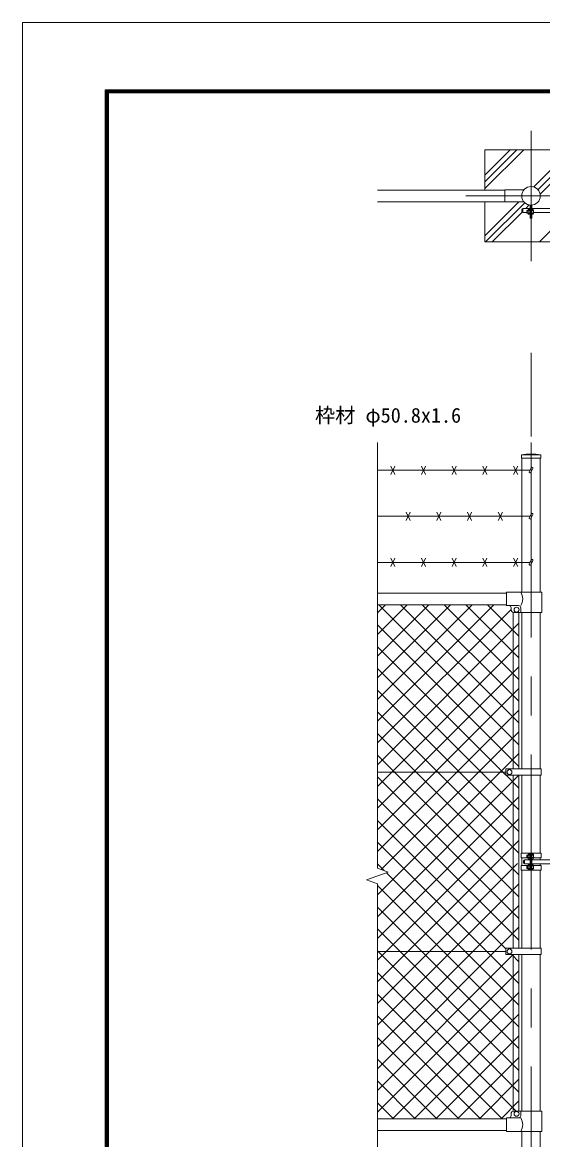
# Model space of a CAD drawing. Units: millimetres, scale not verified. Extents: x -4200 to 4200, y -2970 to 2970.
# Drawn here: x -4200 to -2506, y -669 to 2970 of the extents above; entities that cross this region are included whole.
import ezdxf
from ezdxf.enums import TextEntityAlignment as Align

# ---------------------------------------------------------------- set-up
doc = ezdxf.new("R2010")
doc.units = ezdxf.units.MM
doc.header["$LTSCALE"] = 20
doc.linetypes.add('USER1', pattern=[50.8, 31.75, -6.35, 6.35, -6.35])
for name, color, linetype, lineweight in [('0-2_D-BMK', 2, 'USER1', 13), ('0-3_D-STR1', 1, 'Continuous', 18), ('0-5_D-DCR-HCH', 7, 'Continuous', 9), ('0-6_D-STR3', 3, 'Continuous', 13), ('0-7_0', 7, 'Continuous', 9), ('0-8_D-STR-DIM', 7, 'Continuous', 9), ('0-9_D-STR-TXT', 7, 'Continuous', 9), ('0-A_D-STR2', 7, 'Continuous', 9), ('0-B_D-TTL', 7, 'Continuous', 9)]:
    doc.layers.add(name, color=color, linetype=linetype, lineweight=lineweight)
doc.styles.add('ＭＳ ゴシック', font='')
doc.styles.get('ＭＳ ゴシック').set_extended_font_data('MS Gothic')

msp = doc.modelspace()

# ---------------------------------------------------------------- linework, layer by layer
at = {"layer": '0-2_D-BMK'}
for p, q in [((-2544.32, 2192.72), (-2544.32, 2616.99)), ((-2332.19, 2404.85), (-2756.45, 2404.85)), ((-2544.32, 1601.52), (-2544.32, -1068.63))]:
    msp.add_line(p, q, dxfattribs=at)
at = {"layer": '0-3_D-STR1'}
for p, q in [((-2629.32, 2423.85), (-3044.32, 2423.85)), ((-2629.32, 2385.85), (-3044.32, 2385.85)), ((-2512.87, 1561.37), (-2575.77, 1561.37)), ((-2575.77, 1561.37), (-2575.77, 1550.37)), ((-2512.87, 1550.37), (-2575.77, 1550.37)), ((-2574.57, 1550.37), (-2574.57, 1114.37)), ((-2514.07, 1550.37), (-2514.07, 1114.37)), ((-2512.87, 1550.37), (-2512.87, 1561.37)), ((-2624.32, 1111.37), (-3044.32, 1111.37)), ((-2624.32, 1073.37), (-3044.32, 1073.37)), ((-2602.82, 1049), (-2602.82, 538.87)), ((-2583.82, 1048.37), (-2583.82, 538.87)), ((-2574.57, 1048.37), (-2574.57, 538.87)), ((-2514.07, 1048.37), (-2514.07, 538.87)), ((-2602.82, 517.87), (-2602.82, -45.13)), ((-2583.82, 517.87), (-2583.82, 229.87)), ((-2574.57, 517.87), (-2574.57, 263.87)), ((-2514.07, 517.87), (-2514.07, 263.87)), ((-2583.82, 229.87), (-2583.82, -45.13)), ((-2574.57, 248.87), (-2574.57, 223.87)), ((-2574.57, 229.87), (-2574.57, 223.87)), ((-2514.07, 248.87), (-2514.07, 242.87)), ((-2514.07, 229.87), (-2514.07, 223.87)), ((-2574.57, 208.87), (-2574.57, -45.13)), ((-2514.07, 208.87), (-2514.07, -45.13)), ((-2602.82, -66.13), (-2602.82, -576.27)), ((-2583.82, -66.13), (-2583.82, -575.63)), ((-2574.57, -66.13), (-2574.57, -575.63)), ((-2514.07, -66.13), (-2514.07, -575.63)), ((-2624.32, -600.63), (-3044.32, -600.63)), ((-2624.32, -638.63), (-3044.32, -638.63)), ((-2574.57, -641.63), (-2574.57, -1038.63)), ((-2514.07, -641.63), (-2514.07, -1038.63))]:
    msp.add_line(p, q, dxfattribs=at)
msp.add_circle((-2544.32, 2404.85), 30.25, dxfattribs=at)
msp.add_arc((-2544.32, 1398.02), 166.35, 79.10214, 100.89786, dxfattribs=at)
at = {"layer": '0-5_D-DCR-HCH'}
for p, q in [((-2694.32, 2428.63), (-2568.1, 2554.85)), ((-2694.32, 2450.73), (-2590.2, 2554.85)), ((-2694.32, 2472.83), (-2612.3, 2554.85)), ((-2534.65, 2434.68), (-2414.47, 2554.85)), ((-2521.2, 2426.03), (-2394.32, 2552.91)), ((-2513.68, 2411.46), (-2394.32, 2530.81)), ((-2694.32, 2275), (-2584.17, 2385.15)), ((-2692.37, 2254.85), (-2564.72, 2382.51)), ((-2561.48, 2363.65), (-2550.92, 2374.21)), ((-2670.28, 2254.85), (-2573.19, 2351.94)), ((-2516.65, 2254.85), (-2420.85, 2350.65))]:
    msp.add_line(p, q, dxfattribs=at)
at = {"layer": '0-6_D-STR3'}
for p, q in [((-2629.32, 2385.15), (-2567.28, 2385.15)), ((-2546.67, 2373.59), (-2546.67, 2332.73)), ((-2544.37, 2373.5), (-2544.37, 2332.73)), ((-2542.07, 2373.58), (-2542.07, 2332.73)), ((-2573.72, 2360.65), (-2573.72, 2353.65)), ((-2570.72, 2363.65), (-2546.67, 2363.65)), ((-2570.72, 2363.65), (-2570.72, 2350.65)), ((-2570.72, 2350.65), (-2558.07, 2350.65)), ((-2558.07, 2356.05), (-2557.39, 2356.73)), ((-2558.07, 2356.05), (-2558.07, 2349.4)), ((-2553.77, 2356.05), (-2558.07, 2356.05)), ((-2553.77, 2349.4), (-2558.07, 2349.4)), ((-2558.07, 2349.4), (-2557.39, 2348.73)), ((-2553.77, 2356.73), (-2557.39, 2356.73)), ((-2557.39, 2356.73), (-2557.39, 2348.73)), ((-2553.77, 2348.73), (-2557.39, 2348.73)), ((-2553.77, 2358.55), (-2553.77, 2346.95)), ((-2548.27, 2360.23), (-2553.17, 2360.23)), ((-2548.27, 2356.73), (-2553.17, 2356.73)), ((-2548.27, 2348.73), (-2553.17, 2348.73)), ((-2548.27, 2345.23), (-2553.17, 2345.23)), ((-2548.27, 2361.23), (-2548.27, 2344.23)), ((-2546.67, 2361.23), (-2548.27, 2361.23)), ((-2546.67, 2344.23), (-2548.27, 2344.23)), ((-2542.07, 2332.73), (-2546.67, 2332.73)), ((-2542.07, 2363.65), (-2413.72, 2363.65)), ((-2542.07, 2361.63), (-2542.07, 2343.83)), ((-2542.07, 2360.23), (-2537.17, 2360.23)), ((-2542.07, 2356.73), (-2537.17, 2356.73)), ((-2542.07, 2348.73), (-2537.17, 2348.73)), ((-2542.07, 2345.23), (-2537.17, 2345.23)), ((-2536.57, 2358.55), (-2536.57, 2346.95)), ((-2536.57, 2350.65), (-2413.72, 2350.65)), ((-3044.32, 1511.37), (-2547.63, 1511.37)), ((-2987.61, 1524.78), (-3001.03, 1497.95)), ((-2987.61, 1497.95), (-3001.03, 1524.78)), ((-2887.61, 1524.78), (-2901.03, 1497.95)), ((-2887.61, 1497.95), (-2901.03, 1524.78)), ((-2787.61, 1524.78), (-2801.03, 1497.95)), ((-2787.61, 1497.95), (-2801.03, 1524.78)), ((-2687.61, 1524.78), (-2701.03, 1497.95)), ((-2687.61, 1497.95), (-2701.03, 1524.78)), ((-2587.61, 1524.78), (-2601.03, 1497.95)), ((-2587.61, 1497.95), (-2601.03, 1524.78)), ((-2543.89, 1519.4), (-2549.84, 1506.64)), ((-2538.45, 1516.86), (-2544.4, 1504.1)), ((-3044.32, 1361.37), (-2547.63, 1361.37)), ((-2937.61, 1374.78), (-2951.03, 1347.95)), ((-2937.61, 1347.95), (-2951.03, 1374.78)), ((-2837.61, 1374.78), (-2851.03, 1347.95)), ((-2837.61, 1347.95), (-2851.03, 1374.78)), ((-2737.61, 1374.78), (-2751.03, 1347.95)), ((-2737.61, 1347.95), (-2751.03, 1374.78)), ((-2637.61, 1374.78), (-2651.03, 1347.95)), ((-2637.61, 1347.95), (-2651.03, 1374.78)), ((-2543.89, 1369.4), (-2549.84, 1356.64)), ((-2538.45, 1366.86), (-2544.4, 1354.1)), ((-3044.32, 1211.37), (-2547.63, 1211.37)), ((-2987.61, 1224.78), (-3001.03, 1197.95)), ((-2987.61, 1197.95), (-3001.03, 1224.78)), ((-2887.61, 1224.78), (-2901.03, 1197.95)), ((-2887.61, 1197.95), (-2901.03, 1224.78)), ((-2787.61, 1224.78), (-2801.03, 1197.95)), ((-2787.61, 1197.95), (-2801.03, 1224.78)), ((-2687.61, 1224.78), (-2701.03, 1197.95)), ((-2687.61, 1197.95), (-2701.03, 1224.78)), ((-2587.61, 1224.78), (-2601.03, 1197.95)), ((-2587.61, 1197.95), (-2601.03, 1224.78)), ((-2543.89, 1219.4), (-2549.84, 1206.64)), ((-2538.45, 1216.86), (-2544.4, 1204.1)), ((-2509.62, 1114.37), (-2624.32, 1114.37)), ((-2624.32, 1070.37), (-2624.32, 1114.37)), ((-2509.62, 1048.37), (-2509.62, 1114.37)), ((-2584.72, 1070.37), (-2624.32, 1070.37)), ((-2609.32, 1058.37), (-2609.32, 1063.37)), ((-2577.72, 1048.37), (-2577.72, 1063.37)), ((-2509.62, 1048.37), (-2599.32, 1048.37)), ((-2626.32, 528.37), (-3044.32, 528.37)), ((-2626.32, 517.87), (-2626.32, 538.87)), ((-2626.32, 538.87), (-2511.52, 538.87)), ((-2626.32, 517.87), (-2511.52, 517.87)), ((-2511.52, 517.87), (-2511.52, 538.87)), ((-2576.87, 263.87), (-2511.77, 263.87)), ((-2576.87, 263.87), (-2576.87, 248.87)), ((-2558.02, 257.19), (-2557.34, 257.87)), ((-2558.02, 257.19), (-2558.02, 250.54)), ((-2553.72, 257.19), (-2558.02, 257.19)), ((-2553.72, 257.87), (-2557.34, 257.87)), ((-2557.34, 257.87), (-2557.34, 249.87)), ((-2553.72, 259.69), (-2553.72, 248.09)), ((-2548.22, 261.37), (-2553.12, 261.37)), ((-2548.22, 257.87), (-2553.12, 257.87)), ((-2546.62, 262.37), (-2548.22, 262.37)), ((-2548.22, 262.37), (-2548.22, 245.37)), ((-2546.62, 263.87), (-2546.62, 208.87)), ((-2544.32, 263.87), (-2544.32, 208.87)), ((-2542.02, 263.87), (-2542.02, 208.87)), ((-2542.02, 262.77), (-2542.02, 244.97)), ((-2542.02, 261.37), (-2537.12, 261.37)), ((-2542.02, 257.87), (-2537.12, 257.87)), ((-2536.52, 259.69), (-2536.52, 248.09)), ((-2511.77, 263.87), (-2511.77, 248.87)), ((-2576.87, 248.87), (-2553.72, 248.87)), ((-2576.87, 223.87), (-2553.72, 223.87)), ((-2576.87, 208.87), (-2576.87, 223.87)), ((-2568.92, 239.87), (-2568.92, 232.87)), ((-2565.92, 242.87), (-2546.62, 242.87)), ((-2565.92, 242.87), (-2565.92, 229.87)), ((-2565.92, 229.87), (-2546.62, 229.87)), ((-2558.02, 250.54), (-2557.34, 249.87)), ((-2553.72, 250.54), (-2558.02, 250.54)), ((-2558.02, 222.19), (-2557.34, 222.87)), ((-2553.72, 222.19), (-2558.02, 222.19)), ((-2558.02, 215.54), (-2558.02, 222.19)), ((-2553.72, 249.87), (-2557.34, 249.87)), ((-2557.34, 214.87), (-2557.34, 222.87)), ((-2553.72, 222.87), (-2557.34, 222.87)), ((-2553.72, 213.05), (-2553.72, 224.65)), ((-2548.22, 249.87), (-2553.12, 249.87)), ((-2548.22, 246.37), (-2553.12, 246.37)), ((-2548.22, 226.37), (-2553.12, 226.37)), ((-2548.22, 222.87), (-2553.12, 222.87)), ((-2546.62, 245.37), (-2548.22, 245.37)), ((-2548.22, 210.37), (-2548.22, 227.37)), ((-2546.62, 227.37), (-2548.22, 227.37)), ((-2542.02, 249.87), (-2537.12, 249.87)), ((-2542.02, 246.37), (-2537.12, 246.37)), ((-2542.02, 242.87), (-2413.67, 242.87)), ((-2542.02, 229.87), (-2413.67, 229.87)), ((-2542.02, 226.37), (-2537.12, 226.37)), ((-2542.02, 222.87), (-2537.12, 222.87)), ((-2536.62, 223.87), (-2511.77, 223.87)), ((-2536.52, 248.87), (-2511.77, 248.87)), ((-2536.52, 224.69), (-2536.52, 213.09)), ((-2511.77, 208.87), (-2511.77, 223.87)), ((-2576.87, 208.87), (-2511.77, 208.87)), ((-2553.72, 215.54), (-2558.02, 215.54)), ((-2558.02, 215.54), (-2557.34, 214.87)), ((-2553.72, 214.87), (-2557.34, 214.87)), ((-2548.22, 214.87), (-2553.12, 214.87)), ((-2548.22, 211.37), (-2553.12, 211.37)), ((-2546.62, 210.37), (-2548.22, 210.37)), ((-2542.02, 214.87), (-2537.12, 214.87)), ((-2542.02, 211.37), (-2537.12, 211.37)), ((-2626.32, -55.63), (-3044.32, -55.63)), ((-2626.32, -66.13), (-2626.32, -45.13)), ((-2626.32, -45.13), (-2511.52, -45.13)), ((-2626.32, -66.13), (-2511.52, -66.13)), ((-2511.52, -66.13), (-2511.52, -45.13)), ((-2508.62, -575.63), (-2599.32, -575.63)), ((-2577.72, -575.63), (-2577.72, -590.63)), ((-2508.62, -575.63), (-2508.62, -641.63)), ((-2584.72, -597.63), (-2624.32, -597.63)), ((-2624.32, -597.63), (-2624.32, -641.63)), ((-2609.32, -585.63), (-2609.32, -590.63)), ((-2508.62, -641.63), (-2624.32, -641.63))]:
    msp.add_line(p, q, dxfattribs=at)
msp.add_lwpolyline([(-2629.32, 2385.15), (-2629.32, 2424.55), (-2567.28, 2424.55)], dxfattribs=at)
for centre in [(-2591.32, 1057.37), (-2614.32, 528.37), (-2614.32, -55.63), (-2591.32, -584.63)]:
    msp.add_circle(centre, 8, dxfattribs=at)
for centre, radius, start, end in [((-2570.72, 2360.65), 3, 90, 180), ((-2570.72, 2353.65), 3, 180, 270), ((-2550.92, 2358.48), 2.85, 142.09851, 217.90149), ((-2540.14, 2352.73), 13.63, 162.93847, 197.06153), ((-2550.92, 2346.98), 2.85, 142.14171, 217.85829), ((-2550.21, 2352.73), 13.63, 342.93847, 17.06153), ((-2539.42, 2358.48), 2.85, 322.09851, 37.90149), ((-2539.42, 2346.98), 2.85, 322.14171, 37.85829), ((-2547.12, 1505.37), 3, 154.99707, 334.99524), ((-2541.17, 1518.13), 3, 334.99524, 154.99707), ((-2547.12, 1355.37), 3, 154.99707, 334.99524), ((-2541.17, 1368.13), 3, 334.99524, 154.99707), ((-2547.12, 1205.37), 3, 154.99707, 334.99524), ((-2541.17, 1218.13), 3, 334.99524, 154.99707), ((-2611.94, 1092.37), 40.68, 327.25964, 32.74036), ((-2616.32, 1063.37), 7, 0, 90), ((-2599.32, 1058.37), 10, 180, 270), ((-2584.72, 1063.37), 7, 0, 90), ((-2550.87, 259.62), 2.85, 142.09851, 217.90149), ((-2540.09, 253.87), 13.63, 162.93847, 197.06153), ((-2550.16, 253.87), 13.63, 342.93847, 17.06153), ((-2539.37, 259.62), 2.85, 322.09851, 37.90149), ((-2565.92, 239.87), 3, 90, 180), ((-2565.92, 232.87), 3, 180, 270), ((-2550.87, 248.12), 2.85, 142.14171, 217.85829), ((-2550.87, 224.62), 2.85, 142.14171, 217.85829), ((-2540.09, 218.87), 13.63, 162.93847, 197.06153), ((-2550.16, 218.87), 13.63, 342.93847, 17.06153), ((-2539.37, 248.12), 2.85, 322.14171, 37.85829), ((-2539.37, 224.62), 2.85, 322.09851, 37.90149), ((-2550.87, 213.12), 2.85, 142.09851, 217.90149), ((-2539.37, 213.12), 2.85, 322.14171, 37.85829), ((-2599.32, -585.63), 10, 90, 180), ((-2616.32, -590.63), 7, 270, 0), ((-2584.72, -590.63), 7, 270, 0), ((-2611.94, -619.63), 40.68, 327.25964, 32.74036)]:
    msp.add_arc(centre, radius, start, end, dxfattribs=at)
at = {"layer": '0-7_0'}
for p in [(-2694.32, 2423.85), (-2394.32, 2554.85)]:
    msp.add_line(p, (-2694.32, 2554.85), dxfattribs=at)
msp.add_lwpolyline([(-2394.32, 2254.85), (-2694.32, 2254.85), (-2694.32, 2385.85)], dxfattribs=at)
at = {"layer": '0-8_D-STR-DIM'}
for p, q in [((-2544.32, 1621.52), (-2544.32, 1894.03)), ((-3044.32, 1601.52), (-3044.32, 215.59)), ((-3079.56, 177.12), (-3009.08, 202.77)), ((-3009.08, 202.77), (-3044.32, 215.59)), ((-3044.32, 164.29), (-3079.56, 177.12)), ((-3044.32, 164.29), (-3044.32, -795.94))]:
    msp.add_line(p, q, dxfattribs=at)
at = {"layer": '0-A_D-STR2'}
for p, q in [((-3044.32, 693.91), (-2664.87, 1073.37)), ((-3044.32, 764.62), (-2735.58, 1073.37)), ((-3044.32, 835.34), (-2806.29, 1073.37)), ((-3044.32, 906.05), (-2877, 1073.37)), ((-3044.32, 976.76), (-2947.71, 1073.37)), ((-3044.32, 1047.47), (-3018.42, 1073.37)), ((-3044.32, 623.2), (-2609.32, 1058.2)), ((-2583.82, 617.64), (-3039.55, 1073.37)), ((-2583.82, 688.35), (-2968.84, 1073.37)), ((-2583.82, 759.06), (-2898.13, 1073.37)), ((-2583.82, 829.77), (-2827.42, 1073.37)), ((-2583.82, 900.48), (-2756.71, 1073.37)), ((-2583.82, 971.19), (-2686, 1073.37)), ((-3044.32, 552.49), (-2583.82, 1012.99)), ((-2583.82, 546.93), (-3044.32, 1007.43)), ((-3044.32, 481.78), (-2583.82, 942.28)), ((-2626.32, 518.71), (-3044.32, 936.71)), ((-3044.32, 411.07), (-2583.82, 871.57)), ((-2583.82, 405.5), (-3044.32, 866)), ((-3044.32, 340.36), (-2583.82, 800.86)), ((-2583.82, 334.79), (-3044.32, 795.29)), ((-3044.32, 269.65), (-2583.82, 730.15)), ((-2583.82, 264.08), (-3044.32, 724.58)), ((-3032.11, 211.15), (-2583.82, 659.44)), ((-2583.82, 193.37), (-3044.32, 653.87)), ((-3044.32, 128.23), (-2583.82, 588.73)), ((-2583.82, 122.66), (-3044.32, 583.16)), ((-3044.32, 57.52), (-2583.82, 518.02)), ((-2583.82, 51.95), (-3044.32, 512.45)), ((-2583.82, 476.21), (-2625.48, 517.87)), ((-3044.32, -13.19), (-2583.82, 447.31)), ((-2583.82, -18.76), (-3044.32, 441.74)), ((-3044.32, -83.9), (-2584.35, 376.07)), ((-2626.32, -46.98), (-3044.32, 371.03)), ((-3044.32, -154.61), (-2583.82, 305.89)), ((-2583.82, -160.18), (-3044.32, 300.32)), ((-3044.32, -225.32), (-2588.14, 230.85)), ((-3022.29, 207.57), (-3044.32, 229.61)), ((-2583.82, -230.89), (-3015.24, 200.53)), ((-3044.32, -296.04), (-2583.82, 164.46)), ((-2583.82, -301.6), (-3044.32, 158.9)), ((-3044.32, -366.75), (-2583.82, 93.75)), ((-2583.82, -372.31), (-3044.32, 88.19)), ((-3044.32, -437.46), (-2583.82, 23.04)), ((-2583.82, -443.02), (-3044.32, 17.48)), ((-2583.82, -513.73), (-3044.32, -53.23)), ((-3044.32, -508.17), (-2602.29, -66.13)), ((-2583.82, -89.47), (-2607.16, -66.13)), ((-3044.32, -578.88), (-2583.82, -118.38)), ((-2591.63, -576.64), (-3044.32, -123.95)), ((-2638.35, -600.63), (-3044.32, -194.66)), ((-2995.37, -600.63), (-2583.82, -189.09)), ((-2709.06, -600.63), (-3044.32, -265.37)), ((-2924.65, -600.63), (-2583.82, -259.8)), ((-2779.77, -600.63), (-3044.32, -336.08)), ((-2853.94, -600.63), (-2583.82, -330.51)), ((-2850.48, -600.63), (-3044.32, -406.79)), ((-2783.23, -600.63), (-2583.82, -401.22)), ((-2712.52, -600.63), (-2583.82, -471.93)), ((-2921.19, -600.63), (-3044.32, -477.5)), ((-2641.81, -600.63), (-2583.82, -542.64)), ((-2991.9, -600.63), (-3044.32, -548.21))]:
    msp.add_line(p, q, dxfattribs=at)
at = {"layer": '0-B_D-TTL', "color": 2, "lineweight": 18}
msp.add_lwpolyline([(-4200, 2970), (4200, 2970), (4200, -2970), (-4200, -2970)], close=True, dxfattribs=at)
at = {"layer": '0-B_D-TTL'}
for points in [[(-3930, 2750), (3930, 2750), (3930, -2750), (-3930, -2750)], [(-3927.5, 2747.5), (3927.5, 2747.5), (3927.5, -2747.5), (-3927.5, -2747.5)], [(-3925, 2745), (3925, 2745), (3925, -2745), (-3925, -2745)], [(-3922.5, 2742.5), (3922.5, 2742.5), (3922.5, -2742.5), (-3922.5, -2742.5)], [(-3920, 2740), (3920, 2740), (3920, -2740), (-3920, -2740)]]:
    msp.add_lwpolyline(points, close=True, dxfattribs=at)

# ---------------------------------------------------------------- texts
at = {"layer": '0-9_D-STR-TXT', "style": 'ＭＳ ゴシック'}
msp.add_text('枠材 φ50.8x1.6', height=48.09, dxfattribs=at).set_placement((-3247.29, 1651.88), align=Align.BOTTOM_LEFT)

doc.saveas('drawing.dxf')
